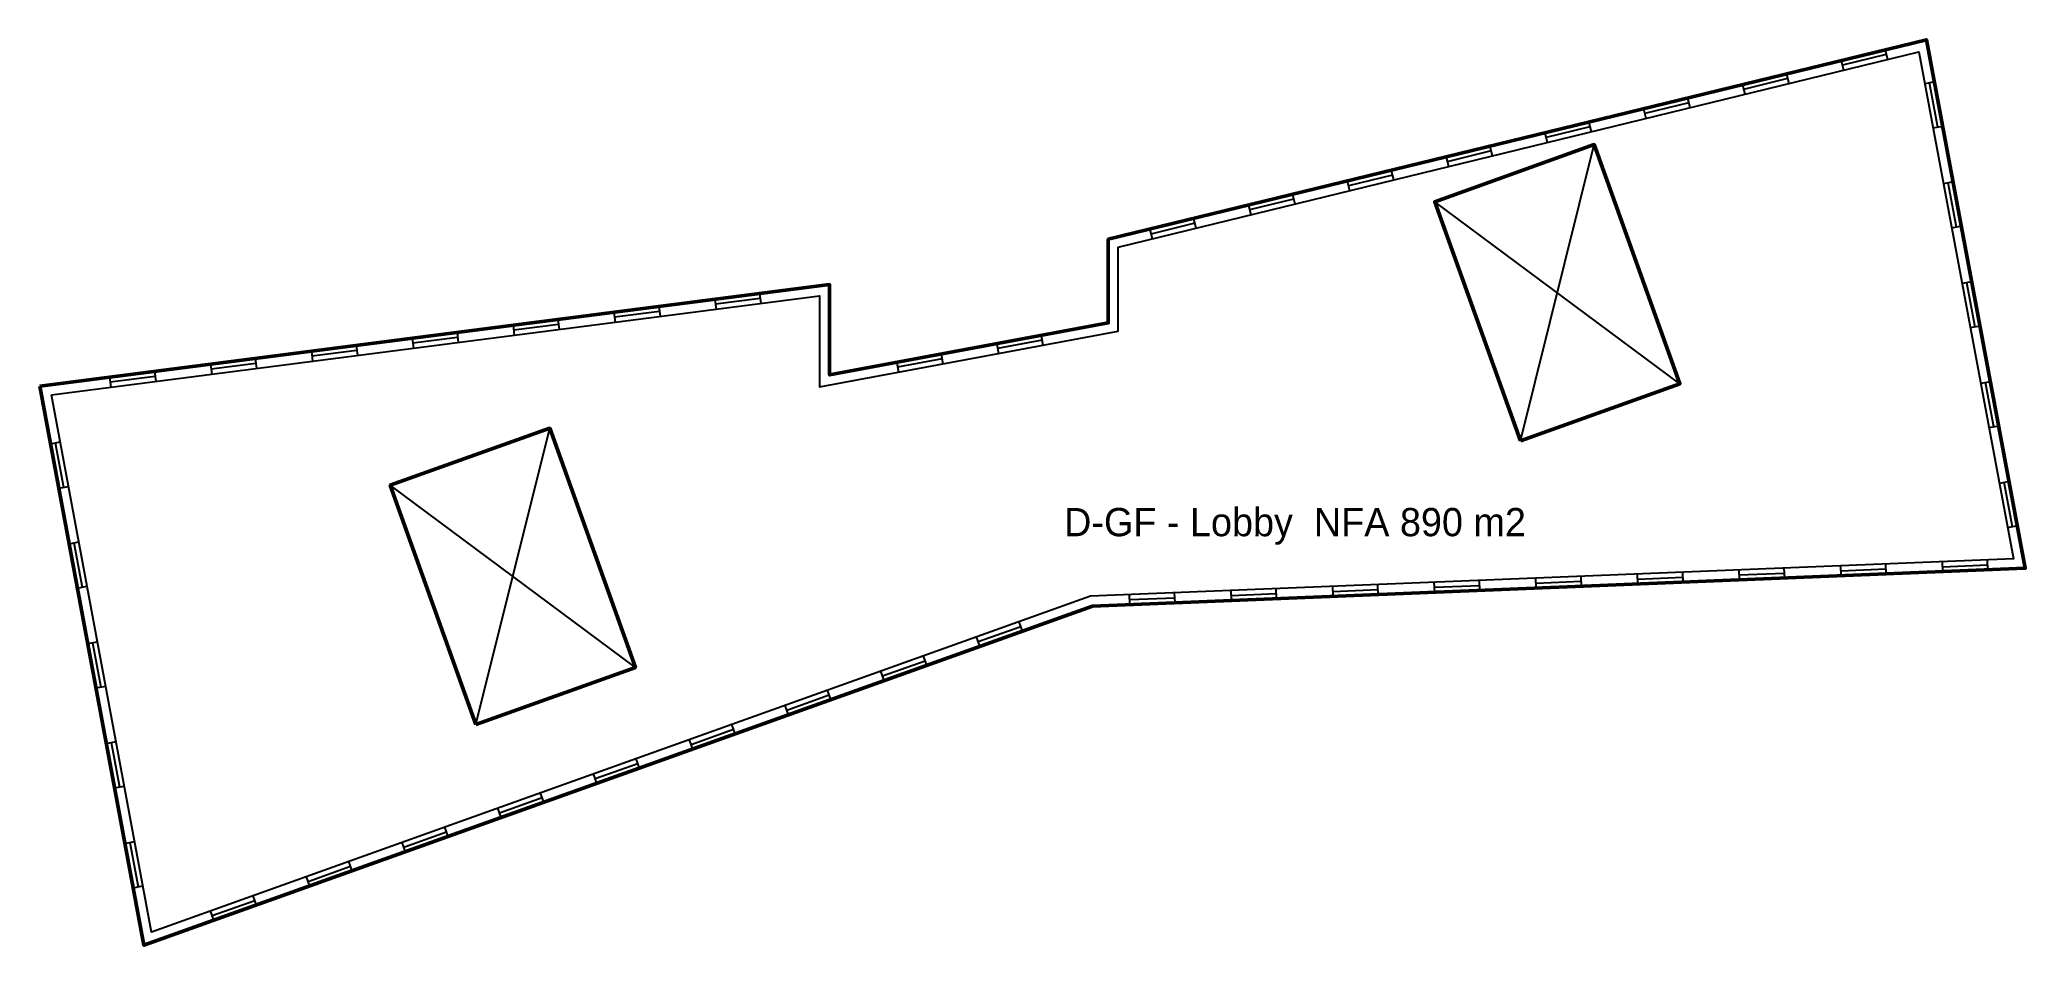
# Model space of a CAD drawing. Header units: metres. Extents: x -41.7 to 28.6, y 19.9 to 52.
import ezdxf
from ezdxf.enums import TextEntityAlignment as Align

# ---------------------------------------------------------------- set-up
doc = ezdxf.new("R2010")
doc.units = ezdxf.units.M
for name, color, linetype in [('CORE', 1, 'Continuous'), ('TEXT', 250, 'Continuous'), ('WALL', 7, 'Continuous'), ('WINDOW', 5, 'Continuous')]:
    doc.layers.add(name, color=color, linetype=linetype)

msp = doc.modelspace()

# ---------------------------------------------------------------- linework, layer by layer
at = {"layer": 'CORE'}
for p, q in [((10.678, 37.761), (13.294, 48.257)), ((16.327, 39.783), (7.645, 46.235)), ((-26.298, 27.712), (-23.682, 38.208)), ((-20.649, 29.734), (-29.331, 36.186))]:
    msp.add_line(p, q, dxfattribs=at)
at = {"layer": 'CORE', "lineweight": 50}
for points in [[(10.678, 37.761), (16.327, 39.783), (13.294, 48.257), (7.645, 46.235)], [(-26.298, 27.712), (-20.649, 29.734), (-23.682, 38.208), (-29.331, 36.186)]]:
    msp.add_lwpolyline(points, close=True, dxfattribs=at)
at = {"layer": 'WALL', "lineweight": 50}
msp.add_lwpolyline([(-41.74, 39.696), (-38.05, 19.89), (-4.47, 31.91), (28.551, 33.247), (25.053, 51.974), (-3.91, 44.902), (-3.91, 41.938), (-13.78, 40.099), (-13.78, 43.299)], close=True, dxfattribs=at)
at = {"layer": 'WALL'}
msp.add_lwpolyline([(-41.328, 39.396), (-14.13, 42.901), (-14.13, 39.678), (-3.56, 41.648), (-3.56, 44.627), (24.777, 51.546), (28.133, 33.581), (-4.538, 32.258), (-37.781, 20.358), (-41.328, 39.396)], close=True, dxfattribs=at)
at = {"layer": 'WINDOW'}
for p, q in [((23.631, 51.446), (22.076, 51.067)), ((23.589, 51.616), (23.672, 51.276)), ((20.092, 50.763), (20.175, 50.423)), ((22.035, 51.237), (22.118, 50.897)), ((16.594, 49.909), (16.678, 49.569)), ((18.537, 50.383), (18.62, 50.043)), ((20.133, 50.593), (18.579, 50.213)), ((25.333, 50.475), (24.989, 50.41)), ((25.455, 48.87), (25.161, 50.442)), ((15.04, 49.529), (15.123, 49.189)), ((16.636, 49.739), (15.082, 49.359)), ((11.543, 48.675), (11.626, 48.335)), ((13.139, 48.885), (11.584, 48.505)), ((13.097, 49.055), (13.18, 48.715)), ((25.627, 48.902), (25.283, 48.838)), ((8.046, 47.821), (8.129, 47.481)), ((9.642, 48.031), (8.087, 47.651)), ((9.6, 48.201), (9.683, 47.861)), ((6.144, 47.177), (4.59, 46.797)), ((6.103, 47.347), (6.186, 47.007)), ((2.605, 46.493), (2.689, 46.153)), ((4.548, 46.967), (4.631, 46.627)), ((25.994, 46.936), (25.65, 46.872)), ((26.116, 45.331), (25.822, 46.904)), ((1.051, 46.113), (1.134, 45.773)), ((2.647, 46.323), (1.093, 45.943)), ((-2.446, 45.259), (-2.363, 44.919)), ((-0.85, 45.469), (-2.405, 45.089)), ((-0.892, 45.639), (-0.809, 45.299)), ((26.288, 45.363), (25.944, 45.299)), ((-16.255, 42.98), (-16.21, 42.633)), ((26.655, 43.397), (26.311, 43.333)), ((26.777, 41.792), (26.483, 43.365)), ((-21.412, 42.315), (-21.368, 41.968)), ((-19.803, 42.346), (-21.39, 42.142)), ((-19.825, 42.52), (-19.781, 42.173)), ((-17.842, 42.775), (-17.797, 42.428)), ((-16.233, 42.806), (-17.819, 42.602)), ((-26.966, 41.6), (-26.922, 41.253)), ((-24.983, 41.855), (-24.938, 41.508)), ((-23.374, 41.886), (-24.96, 41.682)), ((-23.396, 42.06), (-23.351, 41.713)), ((-6.289, 41.495), (-6.225, 41.151)), ((26.949, 41.824), (26.605, 41.76)), ((-32.124, 40.935), (-32.079, 40.588)), ((-30.515, 40.966), (-32.101, 40.762)), ((-30.537, 41.14), (-30.492, 40.792)), ((-28.553, 41.395), (-28.509, 41.048)), ((-26.944, 41.426), (-28.531, 41.222)), ((-9.828, 40.836), (-9.764, 40.492)), ((-7.862, 41.202), (-7.798, 40.858)), ((-6.257, 41.323), (-7.83, 41.03)), ((-37.678, 40.219), (-37.633, 39.872)), ((-35.694, 40.475), (-35.65, 40.128)), ((-34.085, 40.506), (-35.672, 40.301)), ((-34.107, 40.68), (-34.063, 40.332)), ((-11.401, 40.543), (-11.337, 40.199)), ((-9.796, 40.664), (-11.369, 40.371)), ((-39.265, 40.015), (-39.22, 39.668)), ((-37.655, 40.046), (-39.242, 39.841)), ((27.316, 39.858), (26.972, 39.794)), ((27.438, 38.253), (27.144, 39.826)), ((27.61, 38.285), (27.266, 38.221)), ((-41.36, 37.658), (-41.016, 37.722)), ((-41.188, 37.69), (-40.895, 36.117)), ((-41.067, 36.085), (-40.723, 36.149)), ((27.977, 36.319), (27.633, 36.255)), ((28.099, 34.714), (27.805, 36.287)), ((28.271, 34.747), (27.927, 34.682)), ((-40.701, 34.119), (-40.357, 34.183)), ((-40.529, 34.151), (-40.236, 32.578)), ((14.838, 32.692), (14.824, 33.042)), ((16.437, 32.757), (16.423, 33.106)), ((18.435, 32.838), (18.421, 33.187)), ((18.428, 33.012), (20.027, 33.077)), ((20.034, 32.902), (20.02, 33.252)), ((22.032, 32.983), (22.018, 33.333)), ((22.025, 33.158), (23.624, 33.223)), ((23.631, 33.048), (23.617, 33.398)), ((25.629, 33.129), (25.615, 33.479)), ((25.622, 33.304), (27.221, 33.369)), ((27.228, 33.194), (27.214, 33.543)), ((-40.408, 32.546), (-40.064, 32.61)), ((-1.548, 32.028), (-1.563, 32.378)), ((0.45, 32.109), (0.436, 32.459)), ((0.443, 32.284), (2.042, 32.349)), ((2.049, 32.174), (2.035, 32.524)), ((4.047, 32.255), (4.033, 32.605)), ((4.04, 32.43), (5.639, 32.495)), ((5.646, 32.32), (5.632, 32.669)), ((7.644, 32.401), (7.63, 32.75)), ((7.637, 32.575), (9.236, 32.64)), ((9.243, 32.465), (9.229, 32.815)), ((11.241, 32.546), (11.227, 32.896)), ((11.234, 32.721), (12.833, 32.786)), ((12.84, 32.611), (12.826, 32.961)), ((14.831, 32.867), (16.43, 32.932)), ((-3.147, 31.964), (-3.161, 32.313)), ((-3.154, 32.138), (-1.555, 32.203)), ((-8.515, 30.648), (-7.008, 31.187)), ((-6.949, 31.023), (-7.067, 31.352)), ((-40.041, 30.58), (-39.697, 30.644)), ((-39.869, 30.612), (-39.576, 29.039)), ((-8.456, 30.483), (-8.574, 30.813)), ((-11.845, 29.27), (-11.963, 29.6)), ((-11.904, 29.435), (-10.398, 29.974)), ((-10.339, 29.809), (-10.457, 30.139)), ((-39.748, 29.007), (-39.404, 29.071)), ((-13.728, 28.596), (-13.846, 28.926)), ((-15.234, 28.057), (-15.352, 28.386)), ((-15.293, 28.222), (-13.787, 28.761)), ((-18.683, 27.008), (-17.176, 27.548)), ((-17.117, 27.383), (-17.235, 27.712)), ((-39.382, 27.04), (-39.038, 27.105)), ((-39.21, 27.072), (-38.917, 25.5)), ((-18.624, 26.844), (-18.742, 27.173)), ((-22.072, 25.795), (-20.566, 26.334)), ((-20.507, 26.17), (-20.625, 26.499)), ((-39.089, 25.467), (-38.745, 25.532)), ((-22.013, 25.63), (-22.131, 25.96)), ((-25.403, 24.417), (-25.521, 24.747)), ((-25.462, 24.582), (-23.955, 25.121)), ((-23.896, 24.956), (-24.014, 25.286)), ((-28.851, 23.369), (-27.345, 23.908)), ((-27.286, 23.743), (-27.404, 24.073)), ((-38.723, 23.501), (-38.379, 23.565)), ((-38.551, 23.533), (-38.258, 21.96)), ((-28.792, 23.204), (-28.91, 23.533)), ((-32.24, 22.155), (-30.734, 22.695)), ((-30.675, 22.53), (-30.793, 22.859)), ((-38.43, 21.928), (-38.086, 21.992)), ((-32.181, 21.991), (-32.299, 22.32)), ((-35.571, 20.777), (-35.689, 21.107)), ((-35.63, 20.942), (-34.123, 21.481)), ((-34.064, 21.317), (-34.182, 21.646))]:
    msp.add_line(p, q, dxfattribs=at)

# ---------------------------------------------------------------- texts
at = {"layer": 'TEXT'}
msp.add_text('D-GF - Lobby  NFA 890 m2', height=1, dxfattribs=at).set_placement((2.699, 34.883), align=Align.MIDDLE_CENTER)

doc.saveas('drawing.dxf')
